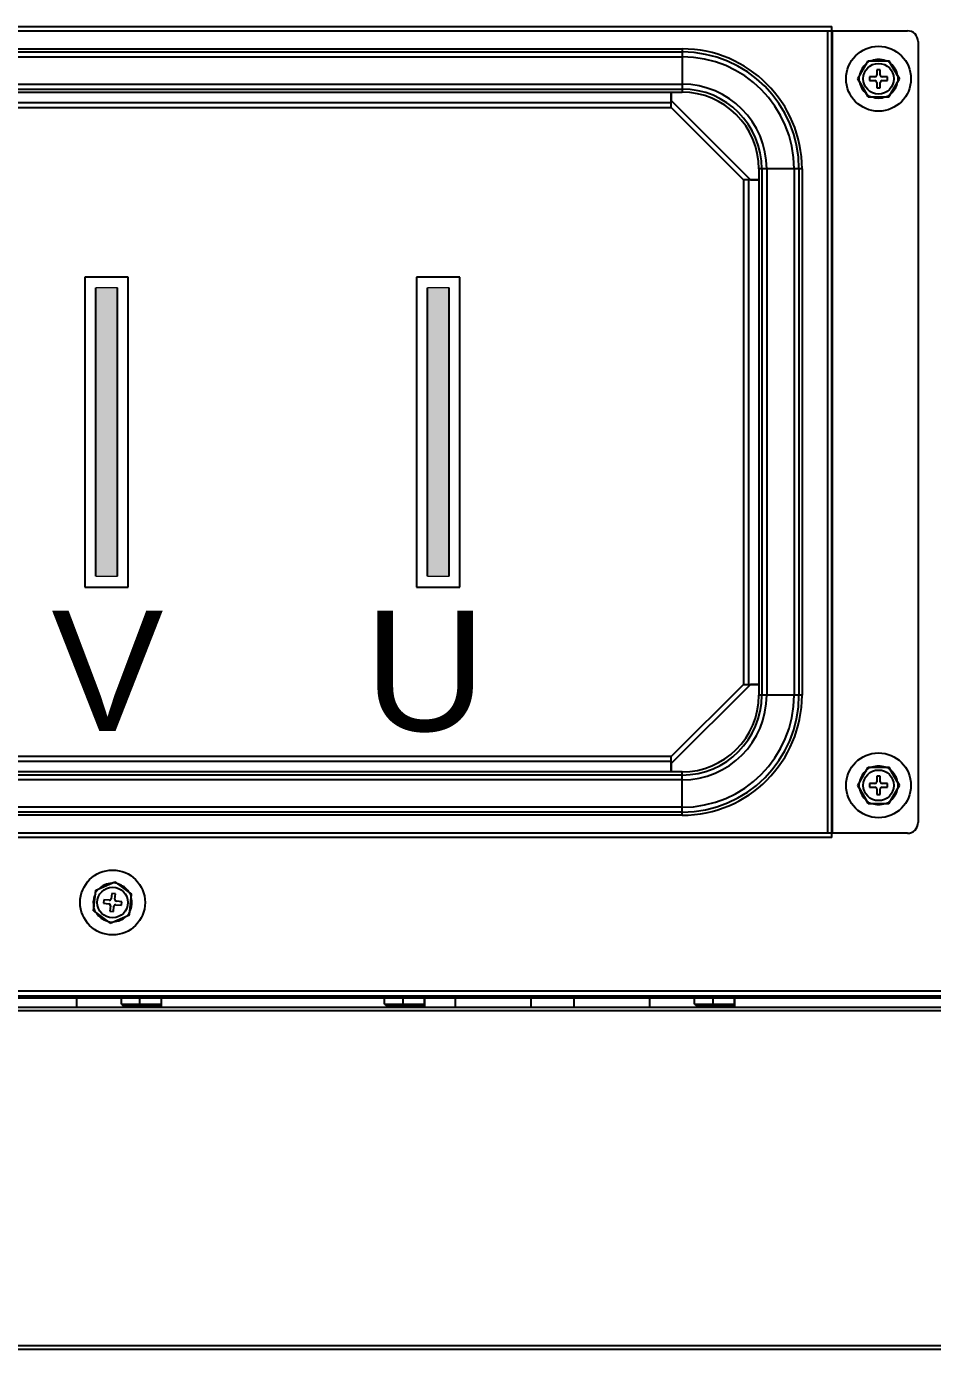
# Model space of a CAD drawing. Extents: x 59521 to 184406, y -1257 to 56672.
# Drawn here: x 89779.6 to 90031, y 13807.5 to 14174.5 of the extents above; entities that cross this region are included whole.
import ezdxf

# ---------------------------------------------------------------- set-up
doc = ezdxf.new("R2010")
doc.units = 0
doc.header["$MEASUREMENT"] = 0
doc.layers.get('0').update_dxf_attribs({"linetype": 'CONTINUOUS'})
for name, color, linetype in [('2301-12438_0', 7, 'CONTINUOUS'), ('2401-01144-S-M6-16HWM_0', 7, 'CONTINUOUS'), ('2403-00027_S-M6-0_0', 7, 'CONTINUOUS'), ('4209-B0008_0', 7, 'CONTINUOUS'), ('4215-12269_10_0', 7, 'CONTINUOUS'), ('4215-19365_1_0', 7, 'CONTINUOUS'), ('4215-19365_2_0', 7, 'CONTINUOUS'), ('4215-19368_0', 7, 'CONTINUOUS'), ('4215-19373_0', 7, 'CONTINUOUS'), ('4217-19486_0', 7, 'CONTINUOUS'), ('4217-19514_0', 7, 'CONTINUOUS'), ('DT-240_0', 7, 'CONTINUOUS')]:
    doc.layers.add(name, color=color, linetype=linetype)
doc.layers.add('dim', color=4, linetype='CONTINUOUS', lineweight=18)
doc.styles.get("Standard").update_dxf_attribs({"font": '', "height": 60})
doc.styles.get('Standard').set_extended_font_data('SimSun')

# ---------------------------------------------------------------- blocks, each defined once
blk = doc.blocks.new('A$C5A9F4CD4')
at = {"layer": 'dim'}
for color, points in [(3, [(370.0181060700052, 217.5000053473877), (376.0181060700052, 217.5000053473877), (376.0181060700052, 297.5000053473877), (370.0181060700052, 297.5000053473877)]), (2, [(462.0384162866976, 217.5000053473877), (468.0384162866976, 217.5000053473877), (468.0384162866976, 297.5000053473877), (462.0384162866976, 297.5000053473877)])]:
    blk.add_hatch(color=color, dxfattribs=at).paths.add_polyline_path(points)
at = {"layer": '2301-12438_0', "color": 87, "linetype": 'Continuous'}
for p, q in [((379.0181060700052, 300.5000053473877), (367.0181060700052, 300.5000053473877)), ((367.0181060700052, 300.5000053473877), (367.0181060700052, 214.5000053473877)), ((379.0181060700052, 214.5000053473877), (379.0181060700052, 300.5000053473877)), ((471.0384162866976, 300.5000053473877), (459.0384162866976, 300.5000053473877)), ((459.0384162866976, 300.5000053473877), (459.0384162866976, 214.5000053473877)), ((471.0384162866976, 214.5000053473877), (471.0384162866976, 300.5000053473877)), ((367.0181060700052, 214.5000053473877), (379.0181060700052, 214.5000053473877)), ((459.0384162866976, 214.5000053473877), (471.0384162866976, 214.5000053473877))]:
    blk.add_line(p, q, dxfattribs=at)
at = {"layer": '2401-01144-S-M6-16HWM_0', "color": 87, "linetype": 'Continuous'}
for p, q in [((581.4264399025997, 355.5000053473877), (584.3131912485114, 360.5000053473877)), ((581.4264399025997, 355.5000053473877), (584.3131912485987, 360.5000053473877)), ((584.3131912485114, 360.5000053473877), (590.0866939403932, 360.5000053473877)), ((584.3131912485987, 360.5000053473877), (590.0866939405023, 360.5000053473877)), ((592.9734452863049, 355.5000053473877), (590.0866939403932, 360.5000053473877)), ((590.0866939405023, 360.5000053473877), (592.9734452864068, 355.5000053473877)), ((586.1999425945105, 356.0000053473877), (584.6999425945105, 356.0000053473877)), ((584.6999425945105, 356.0000053473877), (584.6999425945105, 355.0000053473877)), ((586.1999425945032, 356.0000053473877), (584.6999425945032, 356.0000053473877)), ((584.6999425945032, 356.0000053473877), (584.6999425945032, 355.0000053473877)), ((587.6999425945105, 358.0000053473877), (586.6999425945105, 358.0000053473877)), ((586.6999425945105, 358.0000053473877), (586.6999425945105, 356.5000053473877)), ((587.6999425945032, 358.0000053473877), (586.6999425945032, 358.0000053473877)), ((586.6999425945032, 358.0000053473877), (586.6999425945032, 356.5000053473877)), ((587.6999425945105, 356.5000053473877), (587.6999425945105, 358.0000053473877)), ((587.6999425945032, 356.5000053473877), (587.6999425945032, 358.0000053473877)), ((589.6999425943941, 356.0000053473877), (588.1999425945105, 356.0000053473877)), ((589.6999425945032, 356.0000053473877), (588.1999425945032, 356.0000053473877)), ((589.6999425943941, 355.0000053473877), (589.6999425943941, 356.0000053473877)), ((589.6999425945032, 355.0000053473877), (589.6999425945032, 356.0000053473877)), ((584.3131912485114, 350.5000053473877), (581.4264399025997, 355.5000053473877)), ((581.4264399025997, 355.5000053473877), (584.3131912485987, 350.5000053473877)), ((584.6999425945105, 355.0000053473877), (586.1999425945105, 355.0000053473877)), ((584.6999425945032, 355.0000053473877), (586.1999425945032, 355.0000053473877)), ((586.6999425945105, 354.5000053473877), (586.6999425945105, 353.0000053473877)), ((586.6999425945032, 354.5000053473877), (586.6999425945032, 353.0000053473877)), ((586.6999425945105, 353.0000053473877), (587.6999425945105, 353.0000053473877)), ((586.6999425945032, 353.0000053473877), (587.6999425945032, 353.0000053473877)), ((587.6999425945105, 353.0000053473877), (587.6999425945105, 354.5000053473877)), ((587.6999425945032, 353.0000053473877), (587.6999425945032, 354.5000053473877)), ((588.1999425945105, 355.0000053473877), (589.6999425943941, 355.0000053473877)), ((588.1999425945032, 355.0000053473877), (589.6999425945032, 355.0000053473877)), ((590.0866939403932, 350.5000053473877), (592.9734452863049, 355.5000053473877)), ((590.0866939405023, 350.5000053473877), (592.9734452864068, 355.5000053473877)), ((584.3131912485114, 350.5000053473877), (590.0866939403932, 350.5000053473877)), ((584.3131912485987, 350.5000053473877), (590.0866939405023, 350.5000053473877)), ((581.4264399025997, 159.5000053473877), (584.3131912485114, 164.5000053473877)), ((581.4264399025997, 159.5000053473877), (584.3131912485987, 164.5000053473877)), ((584.3131912485114, 164.5000053473877), (590.0866939403932, 164.5000053473877)), ((584.3131912485987, 164.5000053473877), (590.0866939405023, 164.5000053473877)), ((587.6999425945105, 162.0000053473877), (586.6999425945105, 162.0000053473877)), ((586.6999425945105, 162.0000053473877), (586.6999425945105, 160.5000053473877)), ((587.6999425945032, 162.0000053473877), (586.6999425945032, 162.0000053473877)), ((586.6999425945032, 162.0000053473877), (586.6999425945032, 160.5000053473877)), ((587.6999425945105, 160.5000053473877), (587.6999425945105, 162.0000053473877)), ((587.6999425945032, 160.5000053473877), (587.6999425945032, 162.0000053473877)), ((592.9734452863049, 159.5000053473877), (590.0866939403932, 164.5000053473877)), ((590.0866939405023, 164.5000053473877), (592.9734452864068, 159.5000053473877)), ((584.3131912485114, 154.5000053473877), (581.4264399025997, 159.5000053473877)), ((581.4264399025997, 159.5000053473877), (584.3131912485987, 154.5000053473877)), ((586.1999425945105, 160.0000053473877), (584.6999425945105, 160.0000053473877)), ((584.6999425945105, 160.0000053473877), (584.6999425945105, 159.0000053473877)), ((586.1999425945032, 160.0000053473877), (584.6999425945032, 160.0000053473877)), ((584.6999425945032, 160.0000053473877), (584.6999425945032, 159.0000053473877)), ((584.6999425945105, 159.0000053473877), (586.1999425945105, 159.0000053473877)), ((584.6999425945032, 159.0000053473877), (586.1999425945032, 159.0000053473877)), ((586.6999425945105, 158.5000053473877), (586.6999425945105, 157.0000053473877)), ((586.6999425945032, 158.5000053473877), (586.6999425945032, 157.0000053473877)), ((587.6999425945105, 157.0000053473877), (587.6999425945105, 158.5000053473877)), ((587.6999425945032, 157.0000053473877), (587.6999425945032, 158.5000053473877)), ((589.6999425943941, 160.0000053473877), (588.1999425945105, 160.0000053473877)), ((589.6999425945032, 160.0000053473877), (588.1999425945032, 160.0000053473877)), ((588.1999425945105, 159.0000053473877), (589.6999425943941, 159.0000053473877)), ((588.1999425945032, 159.0000053473877), (589.6999425945032, 159.0000053473877)), ((589.6999425943941, 159.0000053473877), (589.6999425943941, 160.0000053473877)), ((589.6999425945032, 159.0000053473877), (589.6999425945032, 160.0000053473877)), ((590.0866939403932, 154.5000053473877), (592.9734452863049, 159.5000053473877)), ((590.0866939405023, 154.5000053473877), (592.9734452864068, 159.5000053473877)), ((584.3131912485114, 154.5000053473877), (590.0866939403932, 154.5000053473877)), ((584.3131912485987, 154.5000053473877), (590.0866939405023, 154.5000053473877)), ((586.6999425945105, 157.0000053473877), (587.6999425945105, 157.0000053473877)), ((586.6999425945032, 157.0000053473877), (587.6999425945032, 157.0000053473877)), ((370.0535532287031, 130.4270155887871), (375.3446258397016, 132.7374016947879)), ((370.0535532287031, 130.427015588788), (375.3446258397016, 132.7374016946878)), ((375.3446258397016, 132.7374016947879), (379.9910152053926, 129.3103914532867)), ((375.3446258397016, 132.7374016946878), (379.9910152055018, 129.3103914532876)), ((369.408869983512, 124.689619241487), (370.0535532287031, 130.4270155887871)), ((369.4088699835993, 124.6896192413888), (370.0535532287031, 130.427015588788)), ((374.4822255295003, 129.540202048388), (374.314731909195, 128.0495827517871)), ((374.4822255296021, 129.5402020482879), (374.3147319093041, 128.0495827517889)), ((375.4759717271954, 129.4285396347886), (374.4822255295003, 129.540202048388)), ((375.4759717272027, 129.4285396347877), (374.4822255296021, 129.5402020482879)), ((375.3084781068028, 127.9379203382878), (375.4759717271954, 129.4285396347886)), ((375.3084781069047, 127.9379203382878), (375.4759717272027, 129.4285396347877)), ((379.3463319602015, 123.5729951059884), (379.9910152053926, 129.3103914532867)), ((379.3463319603034, 123.5729951059884), (379.9910152055018, 129.3103914532876)), ((372.2714083069877, 127.7760344800872), (372.1597458934993, 126.7822882823884)), ((372.2714083071041, 127.7760344800881), (372.1597458936012, 126.7822882823884)), ((372.1597458934993, 126.7822882823884), (373.6503651899984, 126.6147946620868)), ((372.1597458936012, 126.7822882823884), (373.6503651901003, 126.6147946620877)), ((373.7620276034868, 127.6085408597874), (372.2714083069877, 127.7760344800872)), ((373.7620276036032, 127.6085408597883), (372.2714083071041, 127.7760344800881)), ((374.0914070821018, 126.0620903564877), (373.9239134617092, 124.5714710599887)), ((374.0914070822037, 126.0620903564886), (373.9239134618037, 124.5714710599887)), ((374.9176596594043, 124.4598086463875), (375.0851532797096, 125.9504279428866)), ((374.9176596595062, 124.4598086463884), (375.0851532798042, 125.9504279428884)), ((375.6378575853887, 126.3914698349881), (377.1284768818878, 126.2239762146883)), ((375.6378575854033, 126.3914698349881), (377.1284768820042, 126.2239762146883)), ((377.2401392954052, 127.217722412387), (375.7495199989062, 127.3852160326869)), ((377.2401392954998, 127.2177224122879), (375.7495199990008, 127.3852160326887)), ((377.1284768818878, 126.2239762146883), (377.2401392954052, 127.217722412387)), ((377.1284768820042, 126.2239762146883), (377.2401392954998, 127.2177224122879)), ((369.408869983512, 124.689619241487), (374.0552593492903, 121.2626089999876)), ((369.4088699835993, 124.6896192413888), (374.0552593493048, 121.2626089999885)), ((373.9239134617092, 124.5714710599887), (374.9176596594043, 124.4598086463875)), ((373.9239134618037, 124.5714710599887), (374.9176596595062, 124.4598086463884)), ((374.0552593492903, 121.2626089999876), (379.3463319602015, 123.5729951059884)), ((374.0552593493048, 121.2626089999885), (379.3463319603034, 123.5729951059884)), ((382.1999425945105, 100.5000053473877), (382.1999425945105, 98.00000534738774)), ((388.1999425945105, 100.5000053473877), (388.1999425945105, 98.00000534738774)), ((455.1999425945105, 100.5000053473877), (455.1999425945105, 98.00000534738774)), ((461.1999425945105, 100.5000053473877), (461.1999425945105, 98.00000534738774)), ((541.1999425945105, 100.5000053473877), (541.1999425945105, 98.00000534738774)), ((547.1999425945105, 100.5000053473877), (547.1999425945105, 98.00000534738774)), ((379.6999425945032, 98.50000534738774), (379.6999425945032, 98.00000534738774)), ((385.6999425945032, 98.50000534738774), (385.6999425945032, 98.00000534738774)), ((452.6999425945032, 98.00000534738774), (452.6999425945032, 98.50000534738774)), ((458.6999425945032, 98.00000534738774), (458.6999425945032, 98.50000534738774)), ((538.6999425945032, 98.50000534738774), (538.6999425945032, 98.00000534738774)), ((544.6999425945032, 98.50000534738774), (544.6999425945032, 98.00000534738774))]:
    blk.add_line(p, q, dxfattribs=at)
for centre, radius in [((587.1999425945105, 355.5000053473877), 9), ((587.1999425945032, 355.5000053473877), 9), ((587.1999425945105, 355.5000053473877), 4.25), ((587.1999425945032, 355.5000053473877), 4.25), ((587.1999425945105, 159.5000053473877), 9), ((587.1999425945032, 159.5000053473877), 9), ((587.1999425945105, 159.5000053473877), 4.25), ((587.1999425945032, 159.5000053473877), 4.25), ((374.6999425945105, 127.0000053473877), 9), ((374.6999425945032, 127.0000053473877), 9), ((374.6999425945105, 127.0000053473877), 4.25), ((374.6999425945032, 127.0000053473877), 4.25)]:
    blk.add_circle(centre, radius, dxfattribs=at)
for centre, radius, start, end in [((587.1999425945105, 355.5000053473877), 5.4735026919, 114.0075530045277, 125.9924469958803), ((587.1999425945032, 355.5000053473877), 5.4735026919, 114.0075530045277, 125.9924469954588), ((587.1999425945105, 355.5000053473877), 5.35, 69.16030633484455, 110.8396936651554), ((587.1999425945032, 355.5000053473877), 5.35, 69.16030633528513, 110.8396936647149), ((587.1999425945105, 355.5000053473877), 5.4735026919, 54.00755300411972, 65.99244699547228), ((587.1999425945032, 355.5000053473877), 5.4735026919, 54.00755300454124, 65.99244699547228), ((587.1999425945105, 355.5000053473877), 5.4735026919, 174.007553004417, 185.9924469955829), ((587.1999425945032, 355.5000053473877), 5.4735026919, 174.007553004417, 185.9924469955829), ((587.1999425945105, 355.5000053473877), 5.35, 129.1603063351135, 170.8396936647645), ((587.1999425945032, 355.5000053473877), 5.35, 129.1603063350395, 170.839693664816), ((586.1999425945105, 356.5000053473877), 0.5, 270, 0), ((586.1999425945032, 356.5000053473877), 0.5, 270, 0), ((588.1999425945105, 356.5000053473877), 0.5, 180, 270), ((588.1999425945032, 356.5000053473877), 0.5, 180, 270), ((587.1999425945105, 355.5000053473877), 5.35, 9.160306335235479, 50.83969366488652), ((587.1999425945032, 355.5000053473877), 5.35, 9.160306335184032, 50.83969366496056), ((587.1999425945105, 355.5000053473877), 5.4735026919, 354.0075530044171, 5.992446995582929), ((587.1999425945032, 355.5000053473877), 5.4735026919, 354.0075530044171, 5.992446995582929), ((587.1999425945105, 355.5000053473877), 5.35, 189.1603063352355, 230.8396936648865), ((587.1999425945032, 355.5000053473877), 5.35, 189.160306335184, 230.8396936649606), ((586.1999425945105, 354.5000053473877), 0.5, 0, 90), ((586.1999425945032, 354.5000053473877), 0.5, 0, 90), ((588.1999425945105, 354.5000053473877), 0.5, 90, 180), ((588.1999425945032, 354.5000053473877), 0.5, 90, 180), ((587.1999425945105, 355.5000053473877), 5.35, 309.1603063351135, 350.8396936647645), ((587.1999425945032, 355.5000053473877), 5.35, 309.1603063350394, 350.839693664816), ((587.1999425945105, 355.5000053473877), 5.4735026919, 234.0075530041197, 245.9924469954723), ((587.1999425945032, 355.5000053473877), 5.4735026919, 234.0075530045412, 245.9924469954723), ((587.1999425945105, 355.5000053473877), 5.35, 249.1603063348445, 290.8396936651554), ((587.1999425945032, 355.5000053473877), 5.35, 249.1603063352852, 290.8396936647148), ((587.1999425945105, 355.5000053473877), 5.4735026919, 294.0075530045277, 305.9924469958802), ((587.1999425945032, 355.5000053473877), 5.4735026919, 294.0075530045277, 305.9924469954587), ((587.1999425945105, 159.5000053473877), 5.35, 129.1603063351135, 170.8396936647645), ((587.1999425945032, 159.5000053473877), 5.35, 129.1603063350395, 170.839693664816), ((587.1999425945105, 159.5000053473877), 5.4735026919, 114.0075530045277, 125.9924469958803), ((587.1999425945032, 159.5000053473877), 5.4735026919, 114.0075530045277, 125.9924469954588), ((587.1999425945105, 159.5000053473877), 5.35, 69.16030633484455, 110.8396936651554), ((587.1999425945032, 159.5000053473877), 5.35, 69.16030633528513, 110.8396936647149), ((587.1999425945105, 159.5000053473877), 5.4735026919, 54.00755300411972, 65.99244699547228), ((587.1999425945032, 159.5000053473877), 5.4735026919, 54.00755300454124, 65.99244699547228), ((587.1999425945105, 159.5000053473877), 5.35, 9.160306335235479, 50.83969366488652), ((587.1999425945032, 159.5000053473877), 5.35, 9.160306335184032, 50.83969366496056), ((587.1999425945105, 159.5000053473877), 5.4735026919, 174.007553004417, 185.9924469955829), ((587.1999425945032, 159.5000053473877), 5.4735026919, 174.007553004417, 185.9924469955829), ((587.1999425945105, 159.5000053473877), 5.35, 189.1603063352355, 230.8396936648865), ((587.1999425945032, 159.5000053473877), 5.35, 189.160306335184, 230.8396936649606), ((586.1999425945105, 160.5000053473877), 0.5, 270, 0), ((586.1999425945032, 160.5000053473877), 0.5, 270, 0), ((586.1999425945105, 158.5000053473877), 0.5, 0, 90), ((586.1999425945032, 158.5000053473877), 0.5, 0, 90), ((588.1999425945105, 160.5000053473877), 0.5, 180, 270), ((588.1999425945032, 160.5000053473877), 0.5, 180, 270), ((588.1999425945105, 158.5000053473877), 0.5, 90, 180), ((588.1999425945032, 158.5000053473877), 0.5, 90, 180), ((587.1999425945105, 159.5000053473877), 5.35, 309.1603063351135, 350.8396936647645), ((587.1999425945032, 159.5000053473877), 5.35, 309.1603063350394, 350.839693664816), ((587.1999425945105, 159.5000053473877), 5.4735026919, 354.0075530044171, 5.992446995582929), ((587.1999425945032, 159.5000053473877), 5.4735026919, 354.0075530044171, 5.992446995582929), ((587.1999425945105, 159.5000053473877), 5.4735026919, 234.0075530041197, 245.9924469954723), ((587.1999425945032, 159.5000053473877), 5.4735026919, 234.0075530045412, 245.9924469954723), ((587.1999425945105, 159.5000053473877), 5.35, 249.1603063348445, 290.8396936651554), ((587.1999425945032, 159.5000053473877), 5.35, 249.1603063352852, 290.8396936647148), ((587.1999425945105, 159.5000053473877), 5.4735026919, 294.0075530045277, 305.9924469958802), ((587.1999425945032, 159.5000053473877), 5.4735026919, 294.0075530045277, 305.9924469954587), ((374.6999425945105, 127.0000053473877), 5.35, 92.74915102881671, 134.4285383586357), ((374.6999425945032, 127.0000053473877), 5.35, 92.74915102881671, 134.4285383585536), ((374.6999425945105, 127.0000053473877), 5.4735026919, 77.5963976982865, 89.58129168902244), ((374.6999425945032, 127.0000053473877), 5.4735026919, 77.5963976982865, 89.58129168943931), ((374.6999425945105, 127.0000053473877), 5.35, 32.74915102883042, 74.42853835867903), ((374.6999425945032, 127.0000053473877), 5.35, 32.74915102887424, 74.42853835867903), ((374.6999425945105, 127.0000053473877), 5.35, 152.7491510288878, 194.4285383586766), ((374.6999425945032, 127.0000053473877), 5.35, 152.7491510289805, 194.4285383587775), ((374.6999425945105, 127.0000053473877), 5.4735026919, 137.5963976983932, 149.581291689492), ((374.6999425945032, 127.0000053473877), 5.4735026919, 137.5963976983451, 149.581291689537), ((374.6999425945105, 127.0000053473877), 5.4735026919, 17.59639769824892, 29.58129168966133), ((374.6999425945032, 127.0000053473877), 5.4735026919, 17.59639769829859, 29.58129168927427), ((374.6999425945105, 127.0000053473877), 5.4735026919, 197.5963976982489, 209.5812916896613), ((374.6999425945032, 127.0000053473877), 5.4735026919, 197.5963976982986, 209.5812916892743), ((373.5945339832106, 126.1179215632883), 0.5, 353.5888446938077, 83.58884469389967), ((373.5945339832979, 126.1179215631873), 0.5, 353.5888446939114, 83.58884469389967), ((373.8178588103037, 128.1054139585876), 0.5, 263.5888446938997, 353.5888446939114), ((373.8178588104056, 128.1054139585876), 0.5, 263.5888446938997, 353.5888446939114), ((375.5820263786009, 125.8945967361879), 0.5, 83.58884469389967, 173.5888446939113), ((375.5820263787027, 125.8945967360878), 0.5, 83.58884469389967, 173.5888446939113), ((375.805351205694, 127.8820891314872), 0.5, 173.5888446938077, 263.5888446938997), ((375.8053512058032, 127.8820891314881), 0.5, 173.5888446939113, 263.5888446938997), ((374.6999425945105, 127.0000053473877), 5.35, 332.7491510288879, 14.4285383586766), ((374.6999425945032, 127.0000053473877), 5.35, 332.7491510289805, 14.42853835877754), ((374.6999425945105, 127.0000053473877), 5.35, 212.7491510288304, 254.428538358679), ((374.6999425945032, 127.0000053473877), 5.35, 212.7491510288742, 254.428538358679), ((374.6999425945105, 127.0000053473877), 5.4735026919, 257.5963976982865, 269.5812916890225), ((374.6999425945032, 127.0000053473877), 5.4735026919, 257.5963976982865, 269.5812916894393), ((374.6999425945105, 127.0000053473877), 5.35, 272.7491510288167, 314.4285383586357), ((374.6999425945032, 127.0000053473877), 5.35, 272.7491510288167, 314.4285383585536), ((374.6999425945105, 127.0000053473877), 5.4735026919, 317.5963976983932, 329.581291689492), ((374.6999425945032, 127.0000053473877), 5.4735026919, 317.596397698345, 329.581291689537)]:
    blk.add_arc(centre, radius, start, end, dxfattribs=at)
at = {"layer": '2403-00027_S-M6-0_0', "color": 87, "linetype": 'Continuous'}
for p, q in [((377.1749425945018, 98.80000534738792), (377.1749425945018, 100.5000053473877)), ((388.2249425945047, 98.80000534738792), (388.2249425945047, 100.5000053473877)), ((450.1749425945018, 98.80000534738792), (450.1749425945018, 100.5000053473877)), ((461.2249425945047, 98.80000534738792), (461.2249425945047, 100.5000053473877)), ((536.1749425945018, 98.80000534738792), (536.1749425945018, 100.5000053473877)), ((547.2249425945047, 98.80000534738792), (547.2249425945047, 100.5000053473877)), ((377.1749430343043, 98.80000578708768), (377.4749430103984, 98.5000057631878)), ((377.1749425945018, 98.80000534738792), (388.2249425945047, 98.80000534738792)), ((377.4749425945047, 98.50000534738774), (387.9249425945018, 98.50000534738774)), ((388.224942154804, 98.80000578708768), (387.9249421786008, 98.5000057631878)), ((450.1749430343043, 98.80000578708768), (450.4749430103984, 98.5000057631878)), ((450.1749425945018, 98.80000534738792), (461.2249425945047, 98.80000534738792)), ((450.4749425945047, 98.50000534738774), (460.9249425945018, 98.50000534738774)), ((461.224942154804, 98.80000578708768), (460.9249421786008, 98.5000057631878)), ((536.1749430343043, 98.80000578708768), (536.4749430103984, 98.5000057631878)), ((536.1749425945018, 98.80000534738792), (547.2249425945047, 98.80000534738792)), ((536.4749425945047, 98.50000534738774), (546.9249425945018, 98.50000534738774)), ((547.224942154804, 98.80000578708768), (546.9249421786008, 98.5000057631878))]:
    blk.add_line(p, q, dxfattribs=at)
at = {"layer": '4209-B0008_0', "color": 87, "linetype": 'Continuous'}
for p, q in [((216.6999425945105, 363.7791989236875), (532.6999425945105, 363.7791989236875)), ((532.6999425945105, 363.7791989236875), (532.6999425945105, 351.7791989236875)), ((216.6999425945105, 362.9199337380878), (532.6999425945105, 362.9199337380878)), ((216.6999425945105, 361.5783924999878), (532.6999425945105, 361.5783924999878)), ((216.6999425945105, 353.9800053473873), (532.6999425945105, 353.9800053473873)), ((216.6999425945105, 352.6384641092873), (532.6999425945105, 352.6384641092873)), ((216.6999425945105, 351.7791989236875), (532.6999425945105, 351.7791989236875)), ((565.9791361707903, 330.5000053473877), (553.9791361707903, 330.5000053473877)), ((553.9791361707903, 330.5000053473877), (553.9791361707903, 184.5000053473877)), ((554.8384013563918, 330.5000053473877), (554.8384013563918, 184.5000053473877)), ((556.1799425944919, 330.5000053473877), (556.1799425944919, 184.5000053473877)), ((563.7783297470887, 330.5000053473877), (563.7783297470887, 184.5000053473877)), ((565.1198709851014, 330.5000053473877), (565.1198709851014, 184.5000053473877)), ((565.9791361707903, 330.5000053473877), (565.9791361707903, 184.5000053473877)), ((565.9791361707903, 184.5000053473877), (553.9791361707903, 184.5000053473877)), ((532.6999425945105, 163.2208117710879), (216.6999425945105, 163.2208117710879)), ((532.6999425945105, 162.3615465853863), (216.6999425945105, 162.3615465853863)), ((532.6999425945105, 151.2208117710879), (532.6999425945105, 163.2208117710879)), ((532.6999425945105, 161.0200053473882), (216.6999425945105, 161.0200053473882)), ((532.6999425945105, 153.4216181947877), (216.6999425945105, 153.4216181947877)), ((532.6999425945105, 152.0800769566877), (216.6999425945105, 152.0800769566877)), ((532.6999425945105, 151.2208117710879), (216.6999425945105, 151.2208117710879))]:
    blk.add_line(p, q, dxfattribs=at)
for centre, radius, start, end in [((532.6999425945105, 330.5000053473877), 33.2791935763, 0, 90), ((532.6999425945105, 330.5000053473877), 32.4199283907, 0, 90), ((532.6999425945105, 330.5000053473877), 31.0783871526, 0, 90), ((532.6999425945105, 330.5000053473877), 23.48, 0, 90), ((532.6999425945105, 330.5000053473877), 22.1384587619, 0, 90), ((532.6999425945105, 330.5000053473877), 21.2791935763, 0, 90), ((532.6999425945105, 184.5000053473877), 33.2791935763, 270, 0), ((532.6999425945105, 184.5000053473877), 32.4199283907, 270, 0), ((532.6999425945105, 184.5000053473877), 31.0783871526, 270, 0), ((532.6999425945105, 184.5000053473877), 23.48, 270, 0), ((532.6999425945105, 184.5000053473877), 22.1384587619, 270, 0), ((532.6999425945105, 184.5000053473877), 21.2791935763, 270, 0)]:
    blk.add_arc(centre, radius, start, end, dxfattribs=at)
at = {"layer": '4215-12269_10_0', "color": 87, "linetype": 'Continuous'}
for p in [(692.1999425945105, 100.5000053473877), (692.1999425945032, 100.5000053473877)]:
    blk.add_line(p, (57.59994259450468, 100.5000053473877), dxfattribs=at)
at = {"layer": '4215-19365_1_0', "color": 87, "linetype": 'Continuous'}
for p, q in [((219.6999425945105, 348.9000053473874), (529.6999425945105, 348.9000053473874)), ((529.6999425945105, 347.5000053473877), (529.6999425945105, 351.7791989236875)), ((219.6999425945105, 347.5000053473877), (529.6999425945105, 347.5000053473877)), ((553.9791361707903, 327.5000053473877), (549.6999425945105, 327.5000053473877)), ((549.6999425945105, 327.5000053473877), (549.6999425945105, 187.5000053473877)), ((551.0999425945047, 327.5000053473877), (551.0999425945047, 187.5000053473877)), ((549.6999425945105, 187.5000053473877), (553.9791361707903, 187.5000053473877)), ((529.6999425945105, 167.5000053473877), (219.6999425945105, 167.5000053473877)), ((529.6999425945105, 166.1000053473881), (219.6999425945105, 166.1000053473881)), ((529.6999425945105, 163.2208117710879), (529.6999425945105, 167.5000053473877)), ((731.6999425945105, 102.4000053473874), (17.6999425945105, 102.4000053473874)), ((731.6999425945105, 101.0000053473877), (17.6999425945105, 101.0000053473877)), ((731.6999425945032, 101.0000053473877), (17.69994259450323, 101.0000053473877)), ((730.2999425945018, 102.4000053473883), (19.09994259450468, 102.4000053473883))]:
    blk.add_line(p, q, dxfattribs=at)
at = {"layer": '4215-19365_2_0', "color": 87, "linetype": 'Continuous'}
for p, q in [((529.6999425945105, 351.7791989236875), (529.6999425945105, 349.4799043346875)), ((529.6999425945105, 349.4799043346875), (551.6798415817902, 327.5000053473877)), ((529.6999425945105, 347.5000053473877), (549.6999425945105, 327.5000053473877)), ((551.6798415817902, 327.5000053473877), (553.9791361707903, 327.5000053473877)), ((549.6999425945105, 187.5000053473877), (529.6999425945105, 167.5000053473877)), ((551.6798415817902, 187.5000053473877), (529.6999425945105, 165.5201063600862)), ((553.9791361707903, 187.5000053473877), (551.6798415817902, 187.5000053473877)), ((529.6999425945105, 165.5201063600862), (529.6999425945105, 163.2208117710879))]:
    blk.add_line(p, q, dxfattribs=at)
at = {"layer": '4215-19368_0', "color": 87, "linetype": 'Continuous'}
for p, q in [((175.1999425945032, 370.0000053473877), (574.1999425945032, 370.0000053473877)), ((176.3999425945003, 368.8000053473879), (572.9999425944989, 368.8000053473879)), ((572.9999425944989, 368.8000053473879), (595.1999425945032, 368.8000053473879)), ((572.9999425944989, 368.8000053473879), (572.9999425944989, 146.2000053473885)), ((574.1999425945032, 145.0000053473877), (574.1999425945032, 370.0000053473877)), ((574.3999425945003, 146.2000053473885), (574.3999425945003, 368.8000053473879)), ((598.1999425945032, 365.8000053473879), (598.1999425945032, 149.2000053473885)), ((574.1999425945032, 145.0000053473877), (175.1999425945032, 145.0000053473877)), ((572.9999425944989, 146.2000053473885), (176.3999425945003, 146.2000053473885)), ((595.1999425945032, 146.2000053473885), (572.9999425944989, 146.2000053473885))]:
    blk.add_line(p, q, dxfattribs=at)
for centre, start, end in [((595.1999425945032, 365.8000053473879), 0, 90), ((595.1999425945032, 149.2000053473885), 270, 0)]:
    blk.add_arc(centre, 3, start, end, dxfattribs=at)
at = {"layer": '4215-19373_0', "color": 87, "linetype": 'Continuous'}
for p, q in [((7.199942594510503, 98.00000534738774), (742.1999425945105, 98.00000534738774)), ((7.199942594503227, 98.00000534738774), (742.1999425945032, 98.00000534738774)), ((7.199942594510503, 97.00000534738774), (742.1999425945105, 97.00000534738774)), ((9.199942594503227, 97.00000534738774), (740.1999425945032, 97.00000534738774)), ((740.1999425945032, 4.000005347387741), (9.199942594503227, 4.000005347387741)), ((742.1999425945032, 3.000005347387741), (7.199942594503227, 3.000005347387741))]:
    blk.add_line(p, q, dxfattribs=at)
at = {"layer": '4217-19486_0', "color": 87, "linetype": 'Continuous'}
blk.add_line((370.0181060700052, 217.5000053473877), (370.0181060700052, 297.5000053473877), dxfattribs=at)
at = {"layer": '4217-19486_0', "color": 3, "linetype": 'Continuous'}
blk.add_line((376.0181060700052, 217.5000053473877), (376.0181060700052, 297.5000053473877), dxfattribs=at)
at = {"layer": '4217-19514_0', "color": 87, "linetype": 'Continuous'}
blk.add_line((462.0384162866976, 217.5000053473877), (462.0384162866976, 297.5000053473877), dxfattribs=at)
at = {"layer": '4217-19514_0', "color": 2, "linetype": 'Continuous'}
blk.add_line((468.0384162866976, 217.5000053473877), (468.0384162866976, 297.5000053473877), dxfattribs=at)
at = {"layer": 'dim', "color": 3}
blk.add_lwpolyline([(370.0181060700052, 217.5000053473877), (376.0181060700052, 217.5000053473877), (376.0181060700052, 297.5000053473877), (370.0181060700052, 297.5000053473877)], close=True, dxfattribs=at)
at = {"layer": 'dim', "color": 2}
blk.add_lwpolyline([(462.0384162866976, 217.5000053473877), (468.0384162866976, 217.5000053473877), (468.0384162866976, 297.5000053473877), (462.0384162866976, 297.5000053473877)], close=True, dxfattribs=at)
at = {"layer": 'DT-240_0', "color": 87, "linetype": 'Continuous'}
for p, q in [((364.6999425943941, 100.5000053473877), (364.6999425943941, 98.00000534738774)), ((469.6999425943941, 100.5000053473877), (469.6999425943941, 98.00000534738774)), ((490.6999425943941, 100.5000053473877), (490.6999425943941, 98.00000534738774)), ((502.6999425943941, 100.5000053473877), (502.6999425943941, 98.00000534738774)), ((523.6999425943941, 100.5000053473877), (523.6999425943941, 98.00000534738774))]:
    blk.add_line(p, q, dxfattribs=at)
at = {"layer": 'dim', "color": 87, "char_height": 33.4079999993485, "width": 41.98733348043054, "attachment_point": 3}
for s, insert in [('{\\fArial|b0|i0|c0|p34;\\C3;V}', (388.8279303063318, 207.9906392946568)), ('{\\fArial|b0|i0|c0|p34;\\C2;U}', (478.2765823013178, 207.9906392946568))]:
    blk.add_mtext(s, dxfattribs=dict(at, insert=insert))

msp = doc.modelspace()

# ---------------------------------------------------------------- block references
at = {"color": 3}
msp.add_blockref('A$C5A9F4CD4', (89428.78334253236, 13804.52769270358), dxfattribs=at)

doc.saveas('drawing.dxf')
